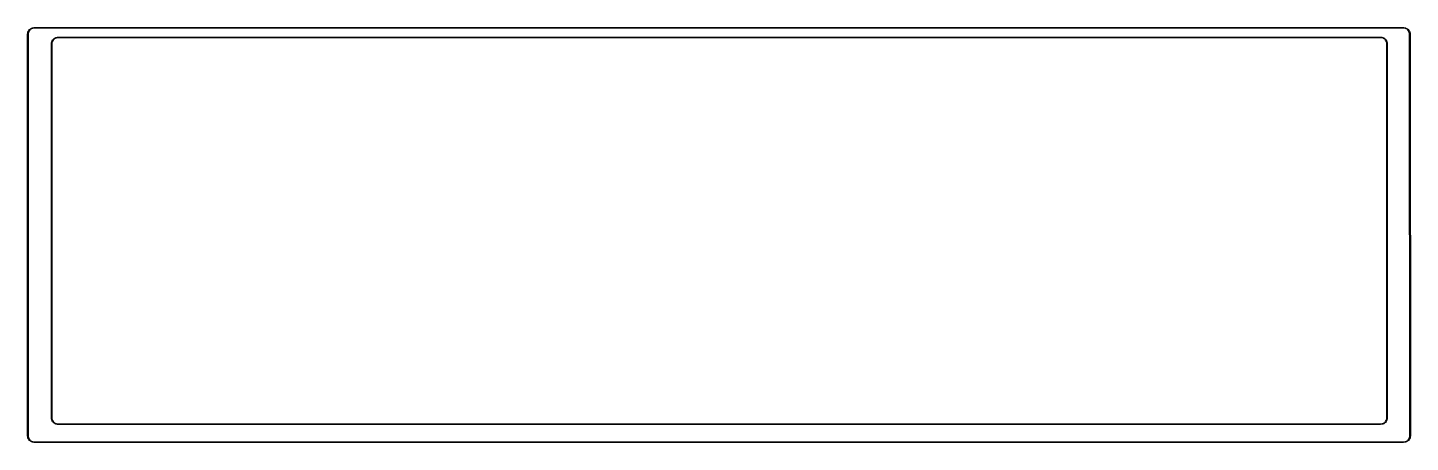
# Model space of a CAD drawing. Extents: x 0.5 to 11.2, y -4.5 to -1.2.
import ezdxf

# ---------------------------------------------------------------- set-up
doc = ezdxf.new("R2010")
doc.units = 0
doc.header["$MEASUREMENT"] = 0
doc.layers.add('BLACK', color=7, linetype='CONTINUOUS')

msp = doc.modelspace()

# ---------------------------------------------------------------- linework, layer by layer
at = {"layer": 'BLACK', "linetype": 'CONTINUOUS'}
for p, q in [((0.467517, -1.29543), (0.468157, -1.2873)), ((0.468157, -1.2873), (0.47006, -1.27937)), ((0.47006, -1.27937), (0.473181, -1.27183)), ((0.471898, -1.28789), (0.471329, -1.29512)), ((0.473663, -1.28054), (0.471898, -1.28789)), ((0.473181, -1.27183), (0.477442, -1.26488)), ((0.476556, -1.27355), (0.473663, -1.28054)), ((0.480507, -1.26711), (0.476556, -1.27355)), ((0.477442, -1.26488), (0.482738, -1.25868)), ((0.485417, -1.26136), (0.480507, -1.26711)), ((0.482738, -1.25868), (0.488939, -1.25338)), ((0.491166, -1.25645), (0.485417, -1.26136)), ((0.488939, -1.25338), (0.495892, -1.24912)), ((0.497612, -1.2525), (0.491166, -1.25645)), ((0.495892, -1.24912), (0.503426, -1.246)), ((0.504597, -1.2496), (0.497612, -1.2525)), ((0.503426, -1.246), (0.511356, -1.2441)), ((0.511948, -1.24784), (0.504597, -1.2496)), ((0.511356, -1.2441), (0.519485, -1.24346)), ((0.519184, -1.24727), (0.511948, -1.24784)), ((0.519485, -1.24739), (0.519184, -1.24727)), ((0.519485, -1.24346), (11.1738, -1.24346)), ((11.1738, -1.2474), (0.519485, -1.24739)), ((11.1738, -1.24346), (11.1819, -1.2441)), ((11.1741, -1.24727), (11.1738, -1.2474)), ((11.1738, -1.2474), (11.1738, -1.2474)), ((11.1813, -1.24784), (11.1741, -1.24727)), ((11.1887, -1.2496), (11.1813, -1.24784)), ((11.1819, -1.2441), (11.1898, -1.246)), ((11.1956, -1.2525), (11.1887, -1.2496)), ((11.1898, -1.246), (11.1974, -1.24912)), ((11.2021, -1.25645), (11.1956, -1.2525)), ((11.1974, -1.24912), (11.2043, -1.25338)), ((11.2078, -1.26136), (11.2021, -1.25645)), ((11.2043, -1.25338), (11.2105, -1.25868)), ((11.2128, -1.26711), (11.2078, -1.26136)), ((11.2105, -1.25868), (11.2158, -1.26488)), ((11.2167, -1.27355), (11.2128, -1.26711)), ((11.2158, -1.26488), (11.2201, -1.27183)), ((11.2196, -1.28054), (11.2167, -1.27355)), ((11.2214, -1.28789), (11.2196, -1.28054)), ((11.2201, -1.27183), (11.2232, -1.27937)), ((11.2219, -1.29512), (11.2214, -1.28789)), ((11.2232, -1.27937), (11.2251, -1.2873)), ((11.2251, -1.2873), (11.2257, -1.29543)), ((0.467517, -4.41972), (0.467517, -1.29543)), ((0.471329, -1.29512), (0.471454, -1.29543)), ((0.471454, -1.29543), (0.471454, -4.41972)), ((0.652161, -1.37007), (0.652801, -1.36194)), ((0.652161, -4.28017), (0.652161, -1.37007)), ((0.652801, -1.36194), (0.654705, -1.35401)), ((0.654705, -1.35401), (0.657826, -1.34648)), ((0.656543, -1.36253), (0.655974, -1.36977)), ((0.655974, -1.36977), (0.656098, -1.37007)), ((0.656098, -1.37007), (0.656098, -4.28017)), ((0.658308, -1.35518), (0.656543, -1.36253)), ((0.657826, -1.34648), (0.662087, -1.33952)), ((0.661201, -1.3482), (0.658308, -1.35518)), ((0.665151, -1.34175), (0.661201, -1.3482)), ((0.662087, -1.33952), (0.667383, -1.33332)), ((0.670062, -1.336), (0.665151, -1.34175)), ((0.667383, -1.33332), (0.673584, -1.32803)), ((0.67581, -1.33109), (0.670062, -1.336)), ((0.673584, -1.32803), (0.680537, -1.32377)), ((0.682257, -1.32714), (0.67581, -1.33109)), ((0.680537, -1.32377), (0.688071, -1.32065)), ((0.689241, -1.32425), (0.682257, -1.32714)), ((0.688071, -1.32065), (0.696, -1.31874)), ((0.696593, -1.32248), (0.689241, -1.32425)), ((0.696, -1.31874), (0.70413, -1.3181)), ((0.703829, -1.32191), (0.696593, -1.32248)), ((0.70413, -1.32204), (0.703829, -1.32191)), ((0.70413, -1.3181), (10.9964, -1.31791)), ((10.9964, -1.32185), (0.70413, -1.32204)), ((0.70413, -1.32204), (0.70413, -1.32204)), ((10.9964, -1.31791), (10.9964, -1.31791)), ((10.9964, -1.31791), (11.0046, -1.31855)), ((10.9967, -1.32172), (10.9964, -1.32185)), ((11.004, -1.32229), (10.9967, -1.32172)), ((11.0113, -1.32406), (11.004, -1.32229)), ((11.0046, -1.31855), (11.0125, -1.32045)), ((11.0183, -1.32695), (11.0113, -1.32406)), ((11.0125, -1.32045), (11.02, -1.32357)), ((11.0247, -1.3309), (11.0183, -1.32695)), ((11.02, -1.32357), (11.027, -1.32783)), ((11.0305, -1.33581), (11.0247, -1.3309)), ((11.027, -1.32783), (11.0332, -1.33313)), ((11.0354, -1.34156), (11.0305, -1.33581)), ((11.0332, -1.33313), (11.0385, -1.33933)), ((11.0394, -1.34801), (11.0354, -1.34156)), ((11.0385, -1.33933), (11.0427, -1.34628)), ((11.0422, -1.35499), (11.0394, -1.34801)), ((11.044, -1.36234), (11.0422, -1.35499)), ((11.0427, -1.34628), (11.0459, -1.35382)), ((11.0446, -1.36957), (11.044, -1.36234)), ((11.0445, -1.36988), (11.0446, -1.36957)), ((11.0445, -4.28007), (11.0445, -1.36988)), ((11.0459, -1.35382), (11.0478, -1.36175)), ((11.0478, -1.36175), (11.0484, -1.36988)), ((11.0484, -1.36988), (11.0484, -1.36988)), ((11.0484, -1.36988), (11.0484, -1.36988)), ((11.0484, -1.36988), (11.0484, -1.36988)), ((11.0484, -1.36988), (11.0484, -4.28007)), ((11.2218, -1.29543), (11.2219, -1.29512)), ((11.2236, -4.41972), (11.2218, -1.29543)), ((11.2218, -1.29543), (11.2218, -1.29543)), ((11.2218, -1.29543), (11.2218, -1.29543)), ((11.2257, -1.29543), (11.2257, -1.29543)), ((11.2257, -1.29543), (11.2276, -4.41972)), ((0.652164, -4.28017), (0.652161, -4.28017)), ((0.652803, -4.2883), (0.652164, -4.28017)), ((0.654706, -4.29623), (0.652803, -4.2883)), ((0.657827, -4.30376), (0.654706, -4.29623)), ((0.656098, -4.28017), (0.655975, -4.28046)), ((0.655975, -4.28046), (0.656545, -4.2877)), ((0.656545, -4.2877), (0.65831, -4.29506)), ((0.662087, -4.31071), (0.657827, -4.30376)), ((0.65831, -4.29506), (0.661202, -4.30204)), ((0.661202, -4.30204), (0.665152, -4.30849)), ((11.0354, -4.30839), (11.0394, -4.30194)), ((11.0427, -4.30366), (11.0385, -4.31062)), ((11.0394, -4.30194), (11.0422, -4.29496)), ((11.0422, -4.29496), (11.044, -4.28761)), ((11.0459, -4.29613), (11.0427, -4.30366)), ((11.044, -4.28761), (11.0446, -4.28037)), ((11.0446, -4.28037), (11.0445, -4.28007)), ((11.0478, -4.2882), (11.0459, -4.29613)), ((11.0484, -4.28007), (11.0478, -4.2882)), ((0.667383, -4.31691), (0.662087, -4.31071)), ((0.665152, -4.30849), (0.670062, -4.31424)), ((0.673584, -4.32221), (0.667383, -4.31691)), ((0.670062, -4.31424), (0.675811, -4.31915)), ((0.680537, -4.32647), (0.673584, -4.32221)), ((0.675811, -4.31915), (0.682257, -4.3231)), ((0.688071, -4.32959), (0.680537, -4.32647)), ((0.682257, -4.3231), (0.689242, -4.32599)), ((0.696, -4.3315), (0.688071, -4.32959)), ((0.689242, -4.32599), (0.696593, -4.32775)), ((0.70413, -4.33214), (0.696, -4.3315)), ((0.696593, -4.32775), (0.703829, -4.32832)), ((0.703829, -4.32832), (0.70413, -4.3282)), ((0.70413, -4.3282), (10.9964, -4.3281)), ((10.9964, -4.33204), (0.70413, -4.33214)), ((10.9964, -4.3281), (10.9964, -4.3281)), ((10.9964, -4.3281), (10.9967, -4.32823)), ((11.0046, -4.3314), (10.9964, -4.33204)), ((10.9964, -4.33204), (10.9964, -4.33204)), ((10.9964, -4.33204), (10.9964, -4.33204)), ((10.9967, -4.32823), (11.004, -4.32766)), ((11.004, -4.32766), (11.0113, -4.32589)), ((11.0125, -4.3295), (11.0046, -4.3314)), ((11.0113, -4.32589), (11.0183, -4.323)), ((11.02, -4.32638), (11.0125, -4.3295)), ((11.0183, -4.323), (11.0247, -4.31905)), ((11.027, -4.32211), (11.02, -4.32638)), ((11.0247, -4.31905), (11.0305, -4.31414)), ((11.0332, -4.31682), (11.027, -4.32211)), ((11.0305, -4.31414), (11.0354, -4.30839)), ((11.0385, -4.31062), (11.0332, -4.31682)), ((0.468156, -4.42785), (0.467517, -4.41972)), ((0.47006, -4.43577), (0.468156, -4.42785)), ((0.473181, -4.44331), (0.47006, -4.43577)), ((0.471454, -4.41972), (0.471329, -4.42002)), ((0.471329, -4.42002), (0.471898, -4.42725)), ((0.471898, -4.42725), (0.473663, -4.4346)), ((0.477442, -4.45026), (0.473181, -4.44331)), ((0.473663, -4.4346), (0.476556, -4.44159)), ((0.476556, -4.44159), (0.480507, -4.44804)), ((0.482738, -4.45646), (0.477442, -4.45026)), ((0.480507, -4.44804), (0.485417, -4.45378)), ((0.488939, -4.46176), (0.482738, -4.45646)), ((0.485417, -4.45378), (0.491166, -4.45869)), ((0.495892, -4.46602), (0.488939, -4.46176)), ((0.491166, -4.45869), (0.497612, -4.46264)), ((0.503426, -4.46914), (0.495892, -4.46602)), ((0.497612, -4.46264), (0.504597, -4.46554)), ((0.511356, -4.47104), (0.503426, -4.46914)), ((0.504597, -4.46554), (0.511948, -4.4673)), ((0.519485, -4.47168), (0.511356, -4.47104)), ((0.511948, -4.4673), (0.519184, -4.46787)), ((0.519184, -4.46787), (0.519485, -4.46775)), ((0.519485, -4.46775), (0.519485, -4.46775)), ((0.519485, -4.46775), (11.1756, -4.46775)), ((11.1756, -4.47168), (0.519485, -4.47168)), ((11.1756, -4.46775), (11.1759, -4.46787)), ((11.1837, -4.47105), (11.1756, -4.47169)), ((11.1756, -4.47169), (11.1756, -4.47168)), ((11.1759, -4.46787), (11.1831, -4.4673)), ((11.1831, -4.4673), (11.1905, -4.46554)), ((11.1917, -4.46914), (11.1837, -4.47105)), ((11.1905, -4.46554), (11.1975, -4.46265)), ((11.1992, -4.46602), (11.1917, -4.46914)), ((11.1975, -4.46265), (11.2039, -4.4587)), ((11.2061, -4.46176), (11.1992, -4.46602)), ((11.2039, -4.4587), (11.2097, -4.45379)), ((11.2123, -4.45646), (11.2061, -4.46176)), ((11.2097, -4.45379), (11.2146, -4.44804)), ((11.2176, -4.45026), (11.2123, -4.45646)), ((11.2146, -4.44804), (11.2185, -4.44159)), ((11.2219, -4.44331), (11.2176, -4.45026)), ((11.2185, -4.44159), (11.2214, -4.4346)), ((11.2214, -4.4346), (11.2232, -4.42725)), ((11.225, -4.43578), (11.2219, -4.44331)), ((11.2232, -4.42725), (11.2238, -4.42002)), ((11.2238, -4.42002), (11.2236, -4.41972)), ((11.2269, -4.42785), (11.225, -4.43578)), ((11.2276, -4.41972), (11.2269, -4.42785)), ((11.2276, -4.41972), (11.2276, -4.41972)), ((11.2276, -4.41972), (11.2276, -4.41972))]:
    msp.add_line(p, q, dxfattribs=at)

doc.saveas('drawing.dxf')
